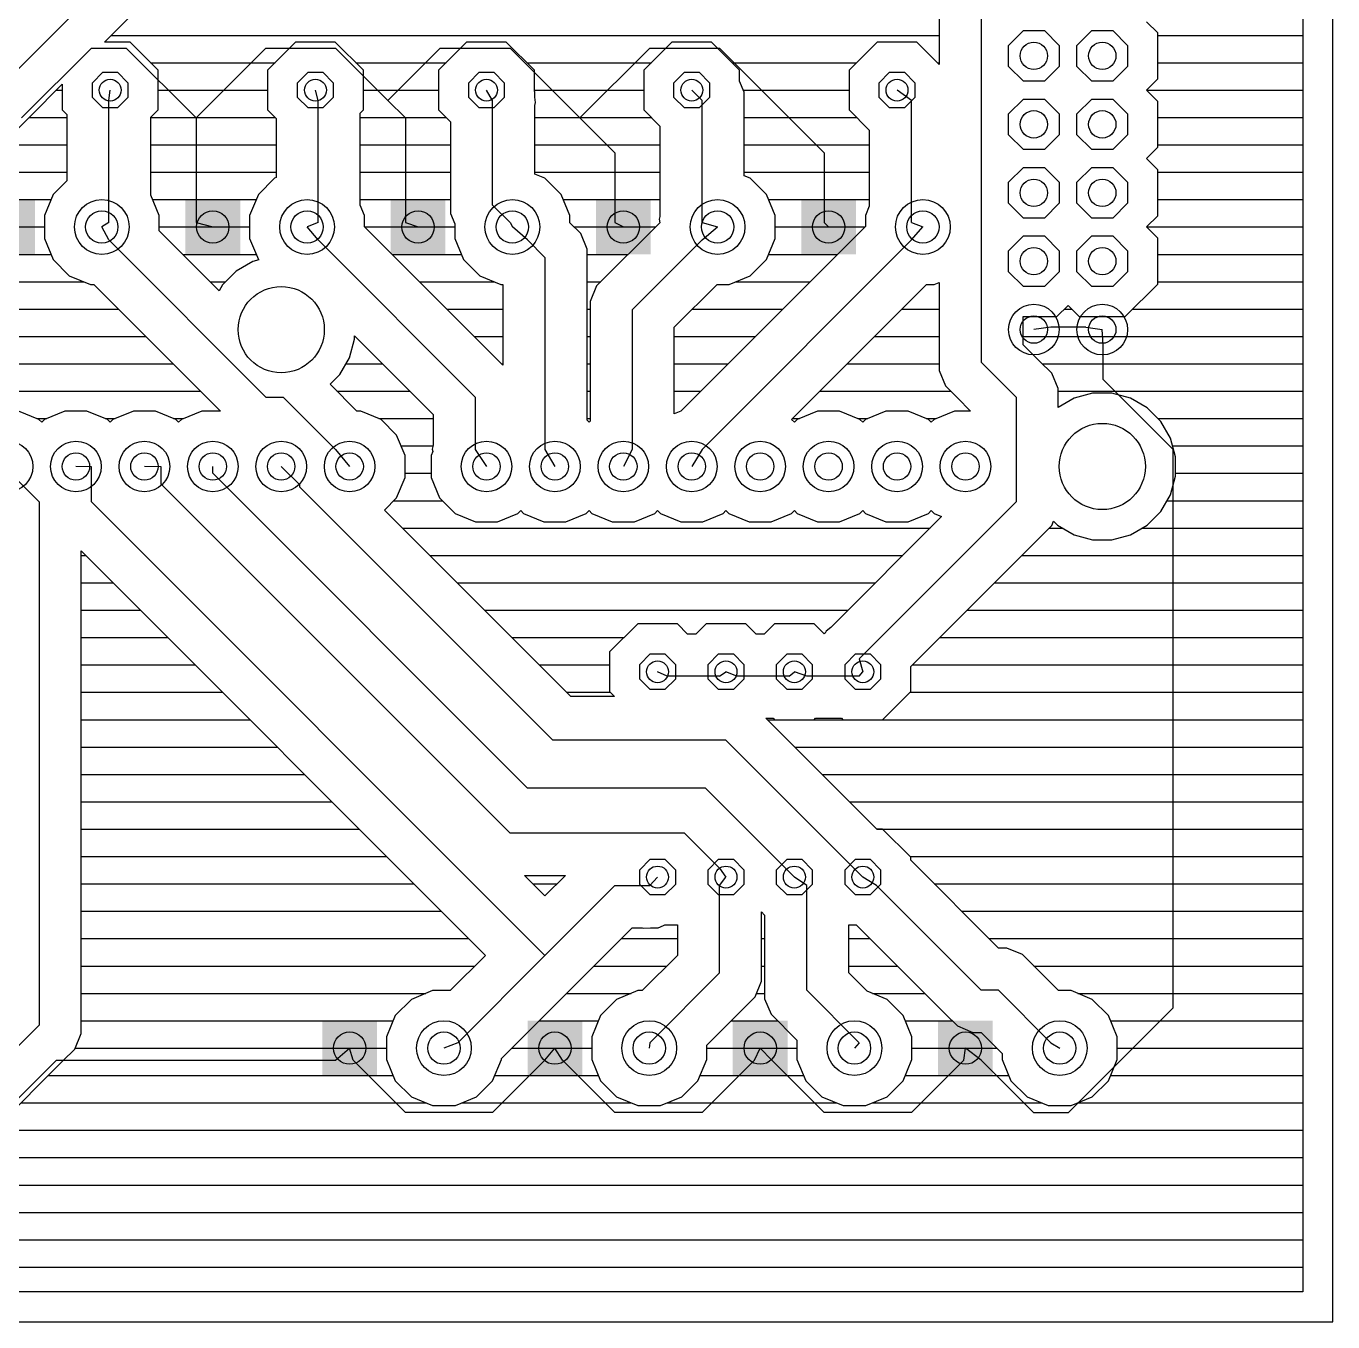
# Model space of a CAD drawing. Extents: x 0 to 108, y 0 to 85.
# Drawn here: x 59.11 to 107.62, y 0 to 48.09 of the extents above; entities that cross this region are included whole.
import ezdxf

# ---------------------------------------------------------------- set-up
doc = ezdxf.new("R2010")
doc.units = 0
for name, color, linetype in [('16', 174, 'CONTINUOUS'), ('17', 94, 'CONTINUOUS'), ('20', 178, 'CONTINUOUS'), ('44', 250, 'CONTINUOUS')]:
    doc.layers.add(name, color=color, linetype=linetype)

# ---------------------------------------------------------------- blocks, each defined once
blk = doc.blocks.new('OCTAGONP')
blk.add_lwpolyline([(-0.5, -0.2071), (-0.5, 0.2071), (-0.2071, 0.5), (0.2071, 0.5), (0.5, 0.2071), (0.5, -0.2071), (0.2071, -0.5), (-0.2071, -0.5)], close=True)
blk = doc.blocks.new('ROUNDP')
blk.add_circle((0, 0), 0.5)
blk = doc.blocks.new('SQUAREP')
blk.add_solid([(-0.5, -0.5), (0.5, -0.5), (-0.5, 0.5), (0.5, 0.5)])

msp = doc.modelspace()

# ---------------------------------------------------------------- linework, layer by layer
at = {"layer": '16'}
for p, q in [((106.5024, 83.9624), (106.5024, 1.1176)), ((94.5642, 50.5206), (94.5642, 35.6235)), ((53.7591, 41.4528), (62.1792, 49.8729)), ((93.0021, 49.8736), (93.0021, 46.6724)), ((62.0134, 47.498), (63.5035, 48.988)), ((101.1174, 47.8422), (100.6996, 48.26)), ((62.2674, 47.752), (93.0021, 47.752)), ((101.1174, 46.1378), (101.1174, 47.8422)), ((101.1174, 47.752), (106.5024, 47.752)), ((58.9407, 44.6913), (61.5315, 47.2821)), ((61.5315, 47.2821), (62.8269, 47.2821)), ((62.9665, 47.498), (62.0134, 47.498)), ((62.8269, 47.2821), (65.4177, 44.6913)), ((64.008, 46.4565), (62.9665, 47.498)), ((65.4177, 44.6913), (68.0085, 47.2821)), ((68.0085, 47.2821), (70.5993, 47.2821)), ((69.1135, 47.498), (68.072, 46.4565)), ((70.5865, 47.498), (69.1135, 47.498)), ((71.628, 46.4565), (70.5865, 47.498)), ((70.5993, 47.2821), (72.5424, 45.339)), ((72.5424, 45.339), (74.4855, 47.2821)), ((75.4635, 47.498), (74.422, 46.4565)), ((74.4855, 47.2821), (77.0763, 47.2821)), ((76.9365, 47.498), (75.4635, 47.498)), ((77.978, 46.4565), (76.9365, 47.498)), ((77.0763, 47.2821), (79.6671, 44.6913)), ((79.6671, 44.6913), (82.2579, 47.2821)), ((83.0835, 47.498), (82.042, 46.4565)), ((82.2579, 47.2821), (84.8487, 47.2821)), ((84.5565, 47.498), (83.0835, 47.498)), ((85.598, 46.4565), (84.5565, 47.498)), ((84.8487, 47.2821), (88.7349, 43.3959)), ((90.7035, 47.498), (89.662, 46.4565)), ((92.1765, 47.498), (90.7035, 47.498)), ((93.0021, 46.6724), (92.1765, 47.498)), ((63.7285, 46.736), (68.3515, 46.736)), ((71.3485, 46.736), (74.7015, 46.736)), ((77.6985, 46.736), (82.3215, 46.736)), ((85.3185, 46.736), (89.9415, 46.736)), ((92.9385, 46.736), (93.0021, 46.736)), ((101.1174, 46.736), (106.5024, 46.736)), ((64.008, 44.9835), (64.008, 46.4565)), ((68.072, 46.4565), (68.072, 44.9835)), ((71.628, 44.9835), (71.628, 46.4565)), ((74.422, 46.4565), (74.422, 44.9835)), ((77.978, 45.6804), (77.978, 46.4565)), ((82.042, 46.4565), (82.042, 44.9835)), ((85.598, 46.0483), (85.598, 46.4565)), ((89.662, 46.4565), (89.662, 44.9835)), ((100.6996, 45.72), (101.1174, 46.1378)), ((55.0834, 40.5679), (60.452, 45.9366)), ((60.2354, 45.72), (60.452, 45.72)), ((60.452, 45.9366), (60.452, 44.9835)), ((62.1792, 45.339), (62.23, 45.72)), ((64.008, 45.72), (68.072, 45.72)), ((69.9516, 45.339), (69.85, 45.72)), ((71.628, 45.72), (74.422, 45.72)), ((76.4286, 45.339), (76.2, 45.72)), ((77.978, 45.72), (82.042, 45.72)), ((77.9907, 45.6497), (77.978, 45.6804)), ((77.9907, 45.4546), (77.9907, 45.6497)), ((84.201, 45.339), (83.82, 45.72)), ((85.7631, 45.6497), (85.598, 46.0483)), ((85.734, 45.72), (89.662, 45.72)), ((85.7631, 42.5422), (85.7631, 45.6497)), ((91.9734, 45.339), (91.44, 45.72)), ((101.1174, 45.3022), (100.6996, 45.72)), ((100.6996, 45.72), (106.5024, 45.72)), ((62.1792, 40.8051), (62.1792, 45.339)), ((69.9516, 40.8051), (69.9516, 45.339)), ((72.5424, 45.339), (73.1901, 44.6913)), ((76.4286, 41.4528), (76.4286, 45.339)), ((78.0194, 45.2616), (77.9907, 45.4546)), ((77.9907, 45.1467), (78.0194, 45.2616)), ((77.9907, 42.6053), (77.9907, 45.1467)), ((84.201, 40.8051), (84.201, 45.339)), ((91.9734, 40.8051), (91.9734, 45.339)), ((101.1174, 43.5978), (101.1174, 45.3022)), ((59.2194, 44.704), (60.6171, 44.704)), ((60.452, 44.9835), (60.6171, 44.8184)), ((60.6171, 44.8184), (60.6171, 42.3545)), ((63.7413, 44.7168), (64.008, 44.9835)), ((63.7413, 41.8184), (63.7413, 44.7168)), ((63.7413, 44.704), (68.3515, 44.704)), ((65.4177, 44.6913), (65.4177, 40.8051)), ((68.072, 44.9835), (68.3895, 44.666)), ((68.3895, 44.666), (68.3895, 42.4728)), ((71.5137, 44.8692), (71.628, 44.9835)), ((71.5137, 41.4504), (71.5137, 44.8692)), ((71.5137, 44.704), (74.7015, 44.704)), ((73.1901, 44.6913), (73.1901, 40.8051)), ((74.422, 44.9835), (74.8665, 44.539)), ((77.9907, 44.704), (82.3215, 44.704)), ((79.6671, 44.6913), (80.9625, 43.3959)), ((82.042, 44.9835), (82.6389, 44.3866)), ((85.7631, 44.704), (89.9415, 44.704)), ((89.662, 44.9835), (90.4113, 44.2342)), ((101.1174, 44.704), (106.5024, 44.704)), ((74.8665, 44.539), (74.8665, 41.1421)), ((82.6389, 44.3866), (82.6389, 41.0235)), ((90.4113, 44.2342), (90.4113, 41.4142)), ((58.2034, 43.688), (60.6171, 43.688)), ((63.7413, 43.688), (68.3895, 43.688)), ((71.5137, 43.688), (74.8665, 43.688)), ((77.9907, 43.688), (82.6389, 43.688)), ((85.7631, 43.688), (90.4113, 43.688)), ((101.1174, 43.688), (106.5024, 43.688)), ((80.9625, 43.3959), (80.9625, 40.8051)), ((88.7349, 43.3959), (88.7349, 40.8051)), ((100.6996, 43.18), (101.1174, 43.5978)), ((101.1174, 42.7622), (100.6996, 43.18)), ((101.1174, 41.0578), (101.1174, 42.7622)), ((57.1874, 42.672), (60.6171, 42.672)), ((60.6171, 42.3545), (60.1112, 41.8486)), ((63.7413, 42.672), (68.3895, 42.672)), ((68.3314, 42.4488), (67.7312, 41.8486)), ((68.3895, 42.4728), (68.3314, 42.4488)), ((71.5137, 42.672), (74.8665, 42.672)), ((77.9907, 42.672), (82.6389, 42.672)), ((78.3686, 42.4488), (77.9907, 42.6053)), ((78.9688, 41.8486), (78.3686, 42.4488)), ((85.7631, 42.672), (90.4113, 42.672)), ((85.9886, 42.4488), (85.7631, 42.5422)), ((86.5888, 41.8486), (85.9886, 42.4488)), ((101.1174, 42.672), (106.5024, 42.672)), ((60.1112, 41.8486), (59.7864, 41.0644)), ((64.0536, 41.0644), (63.7413, 41.8184)), ((67.7312, 41.8486), (67.4064, 41.0644)), ((79.2936, 41.0644), (78.9688, 41.8486)), ((86.9136, 41.0644), (86.5888, 41.8486)), ((56.1714, 41.656), (60.0315, 41.656)), ((63.8085, 41.656), (67.6515, 41.656)), ((71.5137, 41.656), (74.8665, 41.656)), ((71.6736, 41.0644), (71.5137, 41.4504)), ((77.0763, 40.8051), (76.4286, 41.4528)), ((79.0485, 41.656), (82.6389, 41.656)), ((86.6685, 41.656), (90.4113, 41.656)), ((90.4113, 41.4142), (90.2664, 41.0644)), ((101.1174, 41.656), (106.5024, 41.656)), ((59.7864, 41.0644), (59.7864, 40.2156)), ((62.1792, 40.8051), (61.92, 40.64)), ((64.0536, 40.4921), (64.0536, 41.0644)), ((65.4177, 40.8051), (66.04, 40.64)), ((67.4064, 41.0644), (67.4064, 40.2156)), ((69.9516, 40.8051), (69.54, 40.64)), ((71.6736, 40.6445), (71.6736, 41.0644)), ((73.1901, 40.8051), (73.66, 40.64)), ((74.8665, 41.1421), (75.0264, 40.756)), ((75.0264, 40.756), (75.0264, 40.2156)), ((77.0763, 40.8051), (77.16, 40.64)), ((79.2936, 40.7969), (79.2936, 41.0644)), ((79.696, 40.3946), (79.2936, 40.7969)), ((82.6297, 40.7952), (80.2859, 38.4515)), ((80.9625, 40.8051), (81.28, 40.64)), ((82.6389, 41.0235), (82.6136, 40.9346)), ((82.6136, 40.9346), (82.6297, 40.7952)), ((84.201, 40.8051), (84.78, 40.64)), ((86.9136, 40.2156), (86.9136, 41.0644)), ((88.7349, 40.8051), (88.9, 40.64)), ((90.2664, 41.0644), (90.2664, 40.6595)), ((91.9734, 40.8051), (92.4, 40.64)), ((100.6996, 40.64), (101.1174, 41.0578)), ((55.1554, 40.64), (59.7864, 40.64)), ((62.1792, 40.1574), (61.92, 40.64)), ((64.0536, 40.64), (67.4064, 40.64)), ((66.2742, 38.2715), (64.0536, 40.4921)), ((69.9516, 40.1574), (69.54, 40.64)), ((76.8096, 35.5085), (71.6736, 40.6445)), ((71.6781, 40.64), (75.0264, 40.64)), ((77.724, 40.1574), (77.16, 40.64)), ((79.4505, 40.64), (82.4745, 40.64)), ((79.9338, 39.8204), (79.696, 40.3946)), ((90.2664, 40.6595), (83.4143, 33.8074)), ((84.201, 40.1574), (84.78, 40.64)), ((86.9136, 40.64), (90.2469, 40.64)), ((91.9734, 40.1574), (92.4, 40.64)), ((101.1174, 40.2222), (100.6996, 40.64)), ((100.6996, 40.64), (106.5024, 40.64)), ((59.7864, 40.2156), (60.1112, 39.4314)), ((62.1792, 40.1574), (68.0085, 34.3281)), ((67.4064, 40.2156), (67.7312, 39.4314)), ((69.9516, 40.1574), (75.7809, 34.3281)), ((75.0264, 40.2156), (75.3512, 39.4314)), ((77.724, 40.1574), (78.3717, 39.5097)), ((79.9338, 33.4658), (79.9338, 39.8204)), ((84.201, 40.1574), (81.6102, 37.5666)), ((91.9734, 40.1574), (84.201, 32.385)), ((86.5888, 39.4314), (86.9136, 40.2156)), ((101.1174, 38.5178), (101.1174, 40.2222)), ((53.4917, 39.624), (60.0314, 39.624)), ((60.1112, 39.4314), (60.7114, 38.8312)), ((64.9217, 39.624), (67.6514, 39.624)), ((67.531, 39.3624), (66.9114, 39.0046)), ((67.7434, 39.4193), (67.531, 39.3624)), ((67.7312, 39.4314), (67.7434, 39.4193)), ((72.6941, 39.624), (75.2714, 39.624)), ((75.3512, 39.4314), (75.9514, 38.8312)), ((78.3717, 39.5097), (78.3717, 32.385)), ((79.9338, 39.624), (81.4585, 39.624)), ((85.9886, 38.8312), (86.5888, 39.4314)), ((86.6685, 39.624), (89.2309, 39.624)), ((101.1174, 39.624), (106.5024, 39.624)), ((60.7114, 38.8312), (61.4956, 38.5064)), ((66.9114, 39.0046), (66.4054, 38.4986)), ((75.9514, 38.8312), (76.7356, 38.5064)), ((85.2044, 38.5064), (85.9886, 38.8312)), ((52.4757, 38.608), (61.2503, 38.608)), ((61.4956, 38.5064), (61.6211, 38.5064)), ((61.6211, 38.5064), (66.3201, 33.8074)), ((65.9377, 38.608), (66.5147, 38.608)), ((66.4054, 38.4986), (66.2742, 38.2715)), ((73.7101, 38.608), (76.4903, 38.608)), ((76.7356, 38.5064), (76.8096, 38.5064)), ((76.8096, 38.5064), (76.8096, 35.5085)), ((79.9338, 38.608), (80.4425, 38.608)), ((80.2859, 38.4515), (80.0481, 37.8773)), ((83.1723, 36.9196), (84.7591, 38.5064)), ((84.7591, 38.5064), (85.2044, 38.5064)), ((85.4497, 38.608), (88.2149, 38.608)), ((87.5211, 33.496), (92.5315, 38.5064)), ((92.5315, 38.5064), (92.8244, 38.5064)), ((92.8244, 38.5064), (93.0021, 38.58)), ((93.0021, 38.58), (93.0021, 35.3128)), ((99.9122, 37.3126), (101.1174, 38.5178)), ((101.1174, 38.608), (106.5024, 38.608)), ((80.0481, 37.8773), (80.0481, 33.4277)), ((51.4597, 37.592), (62.5355, 37.592)), ((74.7261, 37.592), (76.8096, 37.592)), ((79.9338, 37.592), (80.0481, 37.592)), ((81.6102, 37.5666), (81.6102, 32.385)), ((83.8447, 37.592), (87.1989, 37.592)), ((91.6171, 37.592), (93.0021, 37.592)), ((97.3722, 37.3126), (97.79, 37.7304)), ((97.6516, 37.592), (97.9284, 37.592)), ((97.79, 37.7304), (98.2078, 37.3126)), ((100.1916, 37.592), (106.5024, 37.592)), ((83.1723, 33.7086), (83.1723, 36.9196)), ((96.1263, 36.2705), (96.1263, 37.3126)), ((96.1263, 37.3126), (97.3722, 37.3126)), ((97.155, 36.9189), (96.52, 36.83)), ((98.4504, 36.9189), (97.155, 36.9189)), ((98.2078, 37.3126), (99.9122, 37.3126)), ((98.4504, 36.9189), (99.06, 36.83)), ((50.4437, 36.576), (63.5515, 36.576)), ((71.1124, 35.781), (71.2976, 36.4722)), ((71.2976, 36.4722), (71.2976, 36.6023)), ((71.2976, 36.6023), (74.2188, 33.6811)), ((71.2976, 36.576), (71.3239, 36.576)), ((75.7421, 36.576), (76.8096, 36.576)), ((79.9338, 36.576), (80.0481, 36.576)), ((83.1723, 36.576), (86.1829, 36.576)), ((90.6011, 36.576), (93.0021, 36.576)), ((96.1263, 36.576), (106.5024, 36.576)), ((99.0981, 36.2712), (99.06, 36.83)), ((96.7445, 35.6524), (96.1263, 36.2705)), ((99.0981, 34.9758), (99.0981, 36.2712)), ((52.1471, 35.56), (64.5675, 35.56)), ((70.7546, 35.1614), (71.1124, 35.781)), ((70.9848, 35.56), (72.3399, 35.56)), ((76.7581, 35.56), (76.8096, 35.56)), ((79.9338, 35.56), (80.0481, 35.56)), ((83.1723, 35.56), (85.1669, 35.56)), ((89.5851, 35.56), (93.0021, 35.56)), ((94.5642, 35.6235), (95.8596, 34.3281)), ((97.1839, 35.213), (96.7445, 35.6524)), ((96.7445, 35.6524), (96.7445, 35.6524)), ((96.8368, 35.56), (106.5024, 35.56)), ((70.3933, 34.8001), (70.7546, 35.1614)), ((93.0021, 35.3128), (93.2399, 34.7386)), ((97.4217, 34.6388), (97.1839, 35.213)), ((101.6889, 32.385), (99.0981, 34.9758)), ((52.8762, 34.544), (65.5835, 34.544)), ((71.386, 33.8074), (70.3933, 34.8001)), ((70.6494, 34.544), (73.3559, 34.544)), ((79.9338, 34.544), (80.0481, 34.544)), ((83.1723, 34.544), (84.1509, 34.544)), ((88.5691, 34.544), (93.4346, 34.544)), ((93.2399, 34.7386), (93.6793, 34.2992)), ((97.4217, 33.9421), (97.4217, 34.6388)), ((97.4217, 34.544), (106.5024, 34.544)), ((98.7022, 34.4676), (98.011, 34.2824)), ((99.4178, 34.4676), (98.7022, 34.4676)), ((100.109, 34.2824), (99.4178, 34.4676)), ((68.0085, 34.3281), (68.6562, 34.3281)), ((68.6562, 34.3281), (70.5993, 32.385)), ((75.7809, 34.3281), (75.7809, 32.385)), ((93.6793, 34.2992), (93.6793, 34.2992)), ((93.6793, 34.2992), (94.1712, 33.8074)), ((95.8596, 34.3281), (95.8596, 30.4419)), ((98.011, 34.2824), (97.4217, 33.9421)), ((100.7286, 33.9246), (100.109, 34.2824)), ((59.5854, 33.4942), (58.8292, 33.8074)), ((59.5038, 33.528), (59.8762, 33.528)), ((59.69, 33.3896), (59.5854, 33.4942)), ((59.7946, 33.4942), (59.69, 33.3896)), ((60.5508, 33.8074), (59.7946, 33.4942)), ((61.3692, 33.8074), (60.5508, 33.8074)), ((62.1254, 33.4942), (61.3692, 33.8074)), ((62.0438, 33.528), (62.4162, 33.528)), ((62.23, 33.3896), (62.1254, 33.4942)), ((62.3346, 33.4942), (62.23, 33.3896)), ((63.0908, 33.8074), (62.3346, 33.4942)), ((63.9092, 33.8074), (63.0908, 33.8074)), ((64.6654, 33.4942), (63.9092, 33.8074)), ((64.5838, 33.528), (64.9562, 33.528)), ((64.77, 33.3896), (64.6654, 33.4942)), ((64.8746, 33.4942), (64.77, 33.3896)), ((65.6308, 33.8074), (64.8746, 33.4942)), ((66.3201, 33.8074), (65.6308, 33.8074)), ((71.5292, 33.8074), (71.386, 33.8074)), ((72.2854, 33.4942), (71.5292, 33.8074)), ((72.2038, 33.528), (74.2188, 33.528)), ((72.8642, 32.9154), (72.2854, 33.4942)), ((74.2188, 33.6811), (74.2188, 32.5433)), ((79.9338, 33.528), (80.0481, 33.528)), ((83.4108, 33.8074), (83.1723, 33.7086)), ((83.4143, 33.8074), (83.4108, 33.8074)), ((87.5254, 33.4942), (87.5211, 33.496)), ((87.63, 33.3896), (87.5254, 33.4942)), ((87.5531, 33.528), (87.8162, 33.528)), ((87.7346, 33.4942), (87.63, 33.3896)), ((88.4908, 33.8074), (87.7346, 33.4942)), ((89.3092, 33.8074), (88.4908, 33.8074)), ((90.0654, 33.4942), (89.3092, 33.8074)), ((89.9838, 33.528), (90.3562, 33.528)), ((90.17, 33.3896), (90.0654, 33.4942)), ((90.2746, 33.4942), (90.17, 33.3896)), ((91.0308, 33.8074), (90.2746, 33.4942)), ((91.8492, 33.8074), (91.0308, 33.8074)), ((92.6054, 33.4942), (91.8492, 33.8074)), ((92.5238, 33.528), (92.8962, 33.528)), ((92.71, 33.3896), (92.6054, 33.4942)), ((92.8146, 33.4942), (92.71, 33.3896)), ((93.5708, 33.8074), (92.8146, 33.4942)), ((94.1712, 33.8074), (93.5708, 33.8074)), ((101.2346, 33.4186), (100.7286, 33.9246)), ((101.1253, 33.528), (106.5024, 33.528)), ((80.01, 33.3896), (79.9338, 33.4658)), ((80.0481, 33.4277), (80.01, 33.3896)), ((101.5924, 32.799), (101.2346, 33.4186)), ((73.1774, 32.1592), (72.8642, 32.9154)), ((73.0313, 32.512), (74.2124, 32.512)), ((74.2188, 32.5433), (74.1882, 32.394)), ((101.7776, 32.1078), (101.5924, 32.799)), ((101.6693, 32.512), (106.5024, 32.512)), ((70.5993, 32.385), (71.12, 31.75)), ((73.1774, 31.3408), (73.1774, 32.1592)), ((74.2046, 32.309), (74.1426, 32.1592)), ((74.1426, 32.1592), (74.1426, 31.3408)), ((74.1882, 32.394), (74.2046, 32.309)), ((75.7809, 32.385), (76.2, 31.75)), ((78.3717, 32.385), (78.74, 31.75)), ((81.6102, 32.385), (81.28, 31.75)), ((84.201, 32.385), (83.82, 31.75)), ((101.6889, 11.6586), (101.6889, 32.385)), ((101.7776, 31.3922), (101.7776, 32.1078)), ((58.293, 31.7373), (59.5884, 30.4419)), ((61.5315, 31.7373), (60.96, 31.75)), ((61.5315, 30.4419), (61.5315, 31.7373)), ((64.1223, 31.7373), (63.5, 31.75)), ((64.1223, 31.0896), (64.1223, 31.7373)), ((66.04, 31.496), (66.04, 31.75)), ((69.2658, 31.0642), (68.58, 31.75)), ((77.0763, 18.1356), (64.1223, 31.0896)), ((77.724, 19.812), (66.04, 31.496)), ((69.2658, 30.982), (69.2658, 31.0642)), ((72.8642, 30.5846), (73.1774, 31.3408)), ((73.1774, 31.496), (74.1426, 31.496)), ((74.1426, 31.3408), (74.4558, 30.5846)), ((101.5924, 30.701), (101.7776, 31.3922)), ((101.7776, 31.496), (106.5024, 31.496)), ((78.6578, 21.59), (69.2658, 30.982)), ((72.4132, 30.1336), (72.8642, 30.5846)), ((74.4558, 30.5846), (75.0346, 30.0058)), ((101.2346, 30.0814), (101.5924, 30.701)), ((59.5884, 30.4419), (59.5884, 11.0109)), ((78.3717, 13.6017), (61.5315, 30.4419)), ((79.3311, 23.2156), (72.4132, 30.1336)), ((72.7596, 30.48), (74.5604, 30.48)), ((77.3654, 30.0058), (77.47, 30.1104)), ((77.47, 30.1104), (77.5746, 30.0058)), ((79.9054, 30.0058), (80.01, 30.1104)), ((80.01, 30.1104), (80.1146, 30.0058)), ((82.4454, 30.0058), (82.55, 30.1104)), ((82.55, 30.1104), (82.6546, 30.0058)), ((84.9854, 30.0058), (85.09, 30.1104)), ((85.09, 30.1104), (85.1946, 30.0058)), ((87.5254, 30.0058), (87.63, 30.1104)), ((87.63, 30.1104), (87.7346, 30.0058)), ((95.8596, 30.4419), (90.0303, 24.6126)), ((90.0654, 30.0058), (90.17, 30.1104)), ((90.17, 30.1104), (90.2746, 30.0058)), ((92.6054, 30.0058), (92.71, 30.1104)), ((92.71, 30.1104), (92.8146, 30.0058)), ((100.7286, 29.5754), (101.2346, 30.0814)), ((101.4648, 30.48), (106.5024, 30.48)), ((75.0346, 30.0058), (75.7908, 29.6926)), ((75.7908, 29.6926), (76.6092, 29.6926)), ((76.6092, 29.6926), (77.3654, 30.0058)), ((77.5746, 30.0058), (78.3308, 29.6926)), ((78.3308, 29.6926), (79.1492, 29.6926)), ((79.1492, 29.6926), (79.9054, 30.0058)), ((80.1146, 30.0058), (80.8708, 29.6926)), ((80.8708, 29.6926), (81.6892, 29.6926)), ((81.6892, 29.6926), (82.4454, 30.0058)), ((82.6546, 30.0058), (83.4108, 29.6926)), ((83.4108, 29.6926), (84.2292, 29.6926)), ((84.2292, 29.6926), (84.9854, 30.0058)), ((85.1946, 30.0058), (85.9508, 29.6926)), ((85.9508, 29.6926), (86.7692, 29.6926)), ((86.7692, 29.6926), (87.5254, 30.0058)), ((87.7346, 30.0058), (88.4908, 29.6926)), ((88.4908, 29.6926), (89.3092, 29.6926)), ((93.0973, 29.8887), (88.9871, 25.7785)), ((89.3092, 29.6926), (90.0654, 30.0058)), ((90.2746, 30.0058), (91.0308, 29.6926)), ((91.0308, 29.6926), (91.8492, 29.6926)), ((91.8492, 29.6926), (92.6054, 30.0058)), ((92.8146, 30.0058), (93.0973, 29.8887)), ((97.1839, 29.557), (97.25, 29.7167)), ((97.25, 29.7167), (97.3914, 29.5754)), ((73.0827, 29.464), (92.6726, 29.464)), ((91.948, 24.3212), (96.7445, 29.1176)), ((96.7445, 29.1176), (97.1839, 29.557)), ((97.0908, 29.464), (97.5843, 29.464)), ((97.3914, 29.5754), (98.011, 29.2176)), ((98.011, 29.2176), (98.7022, 29.0324)), ((99.4178, 29.0324), (100.109, 29.2176)), ((100.109, 29.2176), (100.7286, 29.5754)), ((100.5357, 29.464), (106.5024, 29.464)), ((98.7022, 29.0324), (99.4178, 29.0324)), ((61.1505, 10.7002), (61.1505, 28.6138)), ((61.1505, 28.6138), (76.1626, 13.6017)), ((61.1505, 28.448), (61.3163, 28.448)), ((74.0987, 28.448), (91.6566, 28.448)), ((96.0748, 28.448), (106.5024, 28.448)), ((61.1505, 27.432), (62.3323, 27.432)), ((75.1147, 27.432), (90.6406, 27.432)), ((95.0588, 27.432), (106.5024, 27.432)), ((61.1505, 26.416), (63.3483, 26.416)), ((76.1307, 26.416), (89.6246, 26.416)), ((94.0428, 26.416), (106.5024, 26.416)), ((81.8135, 25.908), (80.772, 24.8665)), ((83.2865, 25.908), (81.8135, 25.908)), ((83.6675, 25.527), (83.2865, 25.908)), ((84.3535, 25.908), (83.9725, 25.527)), ((85.8265, 25.908), (84.3535, 25.908)), ((86.2075, 25.527), (85.8265, 25.908)), ((86.8935, 25.908), (86.5125, 25.527)), ((88.3665, 25.908), (86.8935, 25.908)), ((88.7415, 25.5329), (88.3665, 25.908)), ((88.9871, 25.7785), (88.8121, 25.6386)), ((61.1505, 25.4), (64.3643, 25.4)), ((77.1467, 25.4), (81.3055, 25.4)), ((83.9725, 25.527), (83.6675, 25.527)), ((86.5125, 25.527), (86.2075, 25.527)), ((88.7691, 25.5605), (88.7415, 25.5329)), ((88.8121, 25.6386), (88.7691, 25.5605)), ((93.0268, 25.4), (106.5024, 25.4)), ((80.772, 24.8665), (80.772, 23.3935)), ((61.1505, 24.384), (65.3803, 24.384)), ((78.1627, 24.384), (80.772, 24.384)), ((90.0303, 24.6126), (90.17, 24.13)), ((91.948, 23.3935), (91.948, 24.3212)), ((92.0108, 24.384), (106.5024, 24.384)), ((82.9056, 23.9649), (82.55, 24.13)), ((84.8487, 23.9649), (82.9056, 23.9649)), ((84.8487, 23.9649), (85.09, 24.13)), ((85.4964, 23.9649), (85.09, 24.13)), ((87.4395, 23.9649), (85.4964, 23.9649)), ((87.4395, 23.9649), (87.63, 24.13)), ((88.0872, 23.9649), (87.63, 24.13)), ((90.0303, 23.9649), (88.0872, 23.9649)), ((90.0303, 23.9649), (90.17, 24.13)), ((61.1505, 23.368), (66.3963, 23.368)), ((79.1787, 23.368), (80.7975, 23.368)), ((80.772, 23.3935), (80.9499, 23.2156)), ((90.9065, 22.352), (91.948, 23.3935)), ((91.9225, 23.368), (106.5024, 23.368)), ((80.9499, 23.2156), (79.3311, 23.2156)), ((61.1505, 22.352), (67.4123, 22.352)), ((90.6909, 18.288), (86.5761, 22.4028)), ((86.5761, 22.4028), (86.8427, 22.4028)), ((86.6269, 22.352), (86.8935, 22.352)), ((86.8427, 22.4028), (86.8935, 22.352)), ((86.8935, 22.352), (88.3665, 22.352)), ((88.3665, 22.352), (88.4173, 22.4028)), ((88.3665, 22.352), (89.4335, 22.352)), ((88.4173, 22.4028), (89.3827, 22.4028)), ((89.3827, 22.4028), (89.4335, 22.352)), ((89.4335, 22.352), (90.9065, 22.352)), ((90.9065, 22.352), (106.5024, 22.352)), ((85.09, 21.59), (78.6578, 21.59)), ((90.17, 16.51), (85.09, 21.59)), ((61.1505, 21.336), (68.4283, 21.336)), ((87.6429, 21.336), (106.5024, 21.336)), ((61.1505, 20.32), (69.4443, 20.32)), ((88.6589, 20.32), (106.5024, 20.32)), ((84.328, 19.812), (77.724, 19.812)), ((87.63, 16.51), (84.328, 19.812)), ((61.1505, 19.304), (70.4603, 19.304)), ((89.6749, 19.304), (106.5024, 19.304)), ((61.1505, 18.288), (71.4763, 18.288)), ((83.5533, 18.1356), (77.0763, 18.1356)), ((84.8487, 16.8402), (83.5533, 18.1356)), ((90.9065, 18.288), (90.6909, 18.288)), ((90.6909, 18.288), (106.5024, 18.288)), ((91.948, 17.2465), (90.9065, 18.288)), ((61.1505, 17.272), (72.4923, 17.272)), ((91.9225, 17.272), (106.5024, 17.272)), ((91.948, 17.1316), (91.948, 17.2465)), ((95.2112, 13.8684), (91.948, 17.1316)), ((78.3717, 15.8108), (77.609, 16.5735)), ((77.609, 16.5735), (79.1344, 16.5735)), ((79.1344, 16.5735), (78.3717, 15.8108)), ((82.2579, 16.1925), (82.55, 16.51)), ((84.8487, 16.8402), (85.09, 16.51)), ((84.8487, 16.1925), (85.09, 16.51)), ((88.0872, 16.1925), (87.63, 16.51)), ((90.678, 16.1925), (90.17, 16.51)), ((61.1505, 16.256), (73.5083, 16.256)), ((77.9265, 16.256), (78.8169, 16.256)), ((78.3717, 13.6017), (80.9625, 16.1925)), ((80.9625, 16.1925), (82.2579, 16.1925)), ((84.8487, 12.954), (84.8487, 16.1925)), ((88.0872, 12.3063), (88.0872, 16.1925)), ((94.5642, 12.3063), (90.678, 16.1925)), ((92.8236, 16.256), (106.5024, 16.256)), ((61.1505, 15.24), (74.5243, 15.24)), ((86.4108, 12.6433), (86.4108, 15.2147)), ((86.4108, 15.2147), (86.5251, 15.1004)), ((86.5251, 15.1004), (86.5251, 11.9956)), ((93.8396, 15.24), (106.5024, 15.24)), ((79.696, 12.7168), (81.6095, 14.6304)), ((81.6095, 14.6304), (81.9809, 14.6304)), ((81.9809, 14.6304), (82.0125, 14.6188)), ((82.0125, 14.6188), (82.2904, 14.6304)), ((82.2904, 14.6304), (82.5686, 14.6304)), ((82.5686, 14.6304), (82.5997, 14.6433)), ((82.5997, 14.6433), (82.6334, 14.6447)), ((82.6334, 14.6447), (82.8216, 14.732)), ((82.8216, 14.732), (83.2865, 14.732)), ((83.2865, 14.732), (83.2866, 14.7321)), ((83.2866, 14.7321), (83.2866, 13.601)), ((89.6493, 12.9533), (89.6493, 14.732)), ((89.6493, 14.732), (89.9294, 14.732)), ((89.9294, 14.732), (93.2399, 11.4214)), ((61.1505, 14.224), (75.5403, 14.224)), ((81.2031, 14.224), (83.2866, 14.224)), ((86.4108, 14.224), (86.5251, 14.224)), ((89.6493, 14.224), (90.4374, 14.224)), ((94.8556, 14.224), (106.5024, 14.224)), ((76.1626, 13.6017), (74.8545, 12.2936)), ((75.1332, 10.3632), (78.3717, 13.6017)), ((83.2866, 13.601), (81.9792, 12.2936)), ((95.5226, 13.8684), (95.2112, 13.8684)), ((96.0968, 13.6306), (95.5226, 13.8684)), ((97.4337, 12.2936), (96.0968, 13.6306)), ((61.1505, 13.208), (75.7689, 13.208)), ((80.1871, 13.208), (82.8936, 13.208)), ((86.4108, 13.208), (86.5251, 13.208)), ((89.6493, 13.208), (91.4534, 13.208)), ((96.5193, 13.208), (106.5024, 13.208)), ((79.2566, 12.2774), (79.696, 12.7168)), ((79.696, 12.7168), (79.696, 12.7168)), ((82.2579, 10.3632), (84.8487, 12.954)), ((86.173, 12.0691), (86.4108, 12.6433)), ((90.3265, 12.2762), (89.6493, 12.9533)), ((61.1505, 12.192), (73.9503, 12.192)), ((74.1956, 12.2936), (73.4114, 11.9688)), ((74.8545, 12.2936), (74.1956, 12.2936)), ((76.7536, 9.7745), (79.2566, 12.2774)), ((79.1711, 12.192), (81.5703, 12.192)), ((79.2566, 12.2774), (79.2566, 12.2774)), ((81.8156, 12.2936), (81.0314, 11.9688)), ((81.9792, 12.2936), (81.8156, 12.2936)), ((86.2239, 12.192), (86.5251, 12.192)), ((90.0303, 10.3632), (88.0872, 12.3063)), ((91.0686, 11.9688), (90.3265, 12.2762)), ((90.5297, 12.192), (92.4694, 12.192)), ((95.2119, 12.3063), (94.5642, 12.3063)), ((97.155, 10.3632), (95.2119, 12.3063)), ((97.9044, 12.2936), (97.4337, 12.2936)), ((98.6886, 11.9688), (97.9044, 12.2936)), ((98.1497, 12.192), (106.5024, 12.192)), ((73.4114, 11.9688), (72.8112, 11.3686)), ((81.0314, 11.9688), (80.4312, 11.3686)), ((84.3736, 10.2698), (86.173, 12.0691)), ((86.5251, 11.9956), (86.7629, 11.4214)), ((91.6688, 11.3686), (91.0686, 11.9688)), ((97.8027, 7.7724), (101.6889, 11.6586)), ((99.2888, 11.3686), (98.6886, 11.9688)), ((61.1505, 11.176), (72.7315, 11.176)), ((72.8112, 11.3686), (72.4864, 10.5844)), ((78.1551, 11.176), (80.3515, 11.176)), ((80.4312, 11.3686), (80.1064, 10.5844)), ((85.2798, 11.176), (87.0084, 11.176)), ((86.7629, 11.4214), (87.7264, 10.458)), ((91.9936, 10.5844), (91.6688, 11.3686)), ((91.7485, 11.176), (93.4854, 11.176)), ((93.2399, 11.4214), (93.6793, 10.982)), ((99.6136, 10.5844), (99.2888, 11.3686)), ((99.3685, 11.176), (106.5024, 11.176)), ((59.5884, 11.0109), (55.0545, 6.477)), ((60.9127, 10.126), (61.1505, 10.7002)), ((93.6793, 10.982), (94.2535, 10.7442)), ((94.2535, 10.7442), (94.5649, 10.7442)), ((94.5649, 10.7442), (95.3464, 9.9627)), ((72.4864, 10.5844), (72.4864, 9.7356)), ((75.1332, 10.3632), (74.62, 10.16)), ((80.1064, 10.5844), (80.1064, 9.7356)), ((82.2579, 10.3632), (82.24, 10.16)), ((84.3736, 9.7356), (84.3736, 10.2698)), ((87.7264, 10.458), (87.7264, 9.7356)), ((90.0303, 10.3632), (89.86, 10.16)), ((91.9936, 9.7356), (91.9936, 10.5844)), ((97.155, 10.3632), (97.48, 10.16)), ((99.6136, 9.7356), (99.6136, 10.5844)), ((55.7022, 5.1816), (60.2361, 9.7155)), ((60.2361, 9.7155), (70.5993, 9.7155)), ((60.4733, 9.6866), (60.9127, 10.126)), ((60.9267, 10.16), (72.4864, 10.16)), ((70.5993, 9.7155), (71.12, 10.16)), ((71.247, 9.7155), (71.12, 10.16)), ((73.1901, 7.7724), (71.247, 9.7155)), ((72.4864, 9.7356), (72.8112, 8.9514)), ((78.3717, 9.7155), (76.4286, 7.7724)), ((76.4288, 8.9514), (76.7536, 9.7356)), ((76.7536, 9.7356), (76.7536, 9.7745)), ((77.1391, 10.16), (80.1064, 10.16)), ((78.3717, 9.7155), (78.74, 10.16)), ((79.0194, 9.7155), (78.74, 10.16)), ((80.9625, 7.7724), (79.0194, 9.7155)), ((80.1064, 9.7356), (80.4312, 8.9514)), ((84.0488, 8.9514), (84.3736, 9.7356)), ((86.1441, 9.7155), (84.201, 7.7724)), ((84.3736, 10.16), (87.7264, 10.16)), ((86.1441, 9.7155), (86.36, 10.16)), ((86.7918, 9.7155), (86.36, 10.16)), ((88.7349, 7.7724), (86.7918, 9.7155)), ((87.7264, 9.7356), (88.0512, 8.9514)), ((91.6688, 8.9514), (91.9936, 9.7356)), ((93.9165, 9.7155), (91.9734, 7.7724)), ((91.9936, 10.16), (95.1491, 10.16)), ((93.9165, 9.7155), (93.98, 10.16)), ((94.5642, 9.7155), (93.98, 10.16)), ((94.5642, 9.7155), (96.5073, 7.7724)), ((95.3464, 9.9627), (95.3464, 9.7356)), ((95.3464, 9.7356), (95.6712, 8.9514)), ((99.2888, 8.9514), (99.6136, 9.7356)), ((99.6136, 10.16), (106.5024, 10.16)), ((55.9394, 5.1527), (60.4733, 9.6866)), ((60.4733, 9.6866), (60.4733, 9.6866)), ((59.9306, 9.144), (72.7314, 9.144)), ((72.8112, 8.9514), (73.4114, 8.3512)), ((75.8286, 8.3512), (76.4288, 8.9514)), ((76.5085, 9.144), (80.3514, 9.144)), ((80.4312, 8.9514), (81.0314, 8.3512)), ((83.4486, 8.3512), (84.0488, 8.9514)), ((84.1285, 9.144), (87.9714, 9.144)), ((88.0512, 8.9514), (88.6514, 8.3512)), ((91.0686, 8.3512), (91.6688, 8.9514)), ((91.7485, 9.144), (95.5914, 9.144)), ((95.6712, 8.9514), (96.2714, 8.3512)), ((98.6886, 8.3512), (99.2888, 8.9514)), ((99.3685, 9.144), (106.5024, 9.144)), ((73.4114, 8.3512), (74.1956, 8.0264)), ((75.0444, 8.0264), (75.8286, 8.3512)), ((81.0314, 8.3512), (81.8156, 8.0264)), ((82.6644, 8.0264), (83.4486, 8.3512)), ((88.6514, 8.3512), (89.4356, 8.0264)), ((90.2844, 8.0264), (91.0686, 8.3512)), ((96.2714, 8.3512), (97.0556, 8.0264)), ((97.9044, 8.0264), (98.6886, 8.3512)), ((58.9146, 8.128), (73.9503, 8.128)), ((76.4286, 7.7724), (73.1901, 7.7724)), ((74.1956, 8.0264), (75.0444, 8.0264)), ((75.2897, 8.128), (81.5703, 8.128)), ((84.201, 7.7724), (80.9625, 7.7724)), ((81.8156, 8.0264), (82.6644, 8.0264)), ((82.9097, 8.128), (89.1903, 8.128)), ((91.9734, 7.7724), (88.7349, 7.7724)), ((89.4356, 8.0264), (90.2844, 8.0264)), ((90.5297, 8.128), (96.8103, 8.128)), ((96.5073, 7.7724), (97.8027, 7.7724)), ((97.0556, 8.0264), (97.9044, 8.0264)), ((98.1497, 8.128), (106.5024, 8.128)), ((57.8986, 7.112), (106.5024, 7.112)), ((56.8826, 6.096), (106.5024, 6.096)), ((55.7638, 5.08), (106.5024, 5.08)), ((1.1176, 4.064), (106.5024, 4.064)), ((1.1176, 3.048), (106.5024, 3.048)), ((1.1176, 2.032), (106.5024, 2.032)), ((106.5024, 1.1176), (1.1176, 1.1176))]:
    msp.add_line(p, q, dxfattribs=at)
at = {"layer": '20'}
for p, q in [((107.62, 0), (107.62, 85.08)), ((0, 0), (107.62, 0))]:
    msp.add_line(p, q, dxfattribs=at)
for centre in [(68.58, 36.83), (99.06, 31.75)]:
    msp.add_circle(centre, 1.6, dxfattribs=at)
at = {"layer": '44'}
for centre, radius in [((96.52, 46.99), 0.508), ((99.06, 46.99), 0.508), ((62.23, 45.72), 0.4064), ((69.85, 45.72), 0.4064), ((76.2, 45.72), 0.4064), ((83.82, 45.72), 0.4064), ((91.44, 45.72), 0.4064), ((96.52, 44.45), 0.508), ((99.06, 44.45), 0.508), ((96.52, 41.91), 0.508), ((99.06, 41.91), 0.508), ((61.92, 40.64), 0.6), ((66.04, 40.64), 0.6), ((69.54, 40.64), 0.6), ((73.66, 40.64), 0.6), ((77.16, 40.64), 0.6), ((81.28, 40.64), 0.6), ((84.78, 40.64), 0.6), ((88.9, 40.64), 0.6), ((92.4, 40.64), 0.6), ((96.52, 39.37), 0.508), ((99.06, 39.37), 0.508), ((96.52, 36.83), 0.508), ((99.06, 36.83), 0.508), ((60.96, 31.75), 0.508), ((63.5, 31.75), 0.508), ((66.04, 31.75), 0.508), ((68.58, 31.75), 0.508), ((71.12, 31.75), 0.508), ((76.2, 31.75), 0.508), ((78.74, 31.75), 0.508), ((81.28, 31.75), 0.508), ((83.82, 31.75), 0.508), ((86.36, 31.75), 0.508), ((88.9, 31.75), 0.508), ((91.44, 31.75), 0.508), ((93.98, 31.75), 0.508), ((82.55, 24.13), 0.4064), ((85.09, 24.13), 0.4064), ((87.63, 24.13), 0.4064), ((90.17, 24.13), 0.4064), ((82.55, 16.51), 0.4064), ((85.09, 16.51), 0.4064), ((87.63, 16.51), 0.4064), ((90.17, 16.51), 0.4064), ((71.12, 10.16), 0.6), ((74.62, 10.16), 0.6), ((78.74, 10.16), 0.6), ((82.24, 10.16), 0.6), ((86.36, 10.16), 0.6), ((89.86, 10.16), 0.6), ((93.98, 10.16), 0.6), ((97.48, 10.16), 0.6)]:
    msp.add_circle(centre, radius, dxfattribs=at)

# ---------------------------------------------------------------- block references
at = {"layer": '17'}
for name, p, xscale, yscale, rotation in [('OCTAGONP', (96.52, 46.99), 1.8796, 1.8796, 90), ('OCTAGONP', (99.06, 46.99), 1.8796, 1.8796, 90), ('OCTAGONP', (62.23, 45.72), 1.3208, 1.3208, 270), ('OCTAGONP', (69.85, 45.72), 1.3208, 1.3208, 270), ('OCTAGONP', (76.2, 45.72), 1.3208, 1.3208, 270), ('OCTAGONP', (83.82, 45.72), 1.3208, 1.3208, 270), ('OCTAGONP', (91.44, 45.72), 1.3208, 1.3208, 270), ('OCTAGONP', (96.52, 44.45), 1.8796, 1.8796, 90), ('OCTAGONP', (99.06, 44.45), 1.8796, 1.8796, 90), ('OCTAGONP', (96.52, 41.91), 1.8796, 1.8796, 90), ('OCTAGONP', (99.06, 41.91), 1.8796, 1.8796, 90), ('OCTAGONP', (96.52, 39.37), 1.8796, 1.8796, 90), ('OCTAGONP', (99.06, 39.37), 1.8796, 1.8796, 90), ('ROUNDP', (96.52, 36.83), 1.8796, 1.8796, 90), ('ROUNDP', (99.06, 36.83), 1.8796, 1.8796, 90), ('ROUNDP', (58.42, 31.75), 1.8796, 1.8796, 90), ('ROUNDP', (60.96, 31.75), 1.8796, 1.8796, 90), ('ROUNDP', (63.5, 31.75), 1.8796, 1.8796, 90), ('ROUNDP', (66.04, 31.75), 1.8796, 1.8796, 90), ('ROUNDP', (68.58, 31.75), 1.8796, 1.8796, 90), ('ROUNDP', (71.12, 31.75), 1.8796, 1.8796, 90), ('ROUNDP', (76.2, 31.75), 1.8796, 1.8796, 90), ('ROUNDP', (78.74, 31.75), 1.8796, 1.8796, 90), ('ROUNDP', (81.28, 31.75), 1.8796, 1.8796, 90), ('ROUNDP', (83.82, 31.75), 1.8796, 1.8796, 90), ('ROUNDP', (86.36, 31.75), 1.8796, 1.8796, 90), ('ROUNDP', (88.9, 31.75), 1.8796, 1.8796, 90), ('ROUNDP', (91.44, 31.75), 1.8796, 1.8796, 90), ('ROUNDP', (93.98, 31.75), 1.8796, 1.8796, 90), ('OCTAGONP', (82.55, 24.13), 1.3208, 1.3208, 270), ('OCTAGONP', (85.09, 24.13), 1.3208, 1.3208, 270), ('OCTAGONP', (87.63, 24.13), 1.3208, 1.3208, 270), ('OCTAGONP', (90.17, 24.13), 1.3208, 1.3208, 270), ('OCTAGONP', (82.55, 16.51), 1.3208, 1.3208, 270), ('OCTAGONP', (85.09, 16.51), 1.3208, 1.3208, 270), ('OCTAGONP', (87.63, 16.51), 1.3208, 1.3208, 270), ('OCTAGONP', (90.17, 16.51), 1.3208, 1.3208, 270)]:
    msp.add_blockref(name, p, dxfattribs=dict(at, xscale=xscale, yscale=yscale, rotation=rotation))
at = {"layer": '17', "xscale": 2.032, "yscale": 2.032}
for name, p in [('SQUAREP', (58.42, 40.64)), ('ROUNDP', (61.92, 40.64)), ('SQUAREP', (66.04, 40.64)), ('ROUNDP', (69.54, 40.64)), ('SQUAREP', (73.66, 40.64)), ('ROUNDP', (77.16, 40.64)), ('SQUAREP', (81.28, 40.64)), ('ROUNDP', (84.78, 40.64)), ('SQUAREP', (88.9, 40.64)), ('ROUNDP', (92.4, 40.64)), ('SQUAREP', (71.12, 10.16)), ('ROUNDP', (74.62, 10.16)), ('SQUAREP', (78.74, 10.16)), ('ROUNDP', (82.24, 10.16)), ('SQUAREP', (86.36, 10.16)), ('ROUNDP', (89.86, 10.16)), ('SQUAREP', (93.98, 10.16)), ('ROUNDP', (97.48, 10.16))]:
    msp.add_blockref(name, p, dxfattribs=at)

doc.saveas('drawing.dxf')
